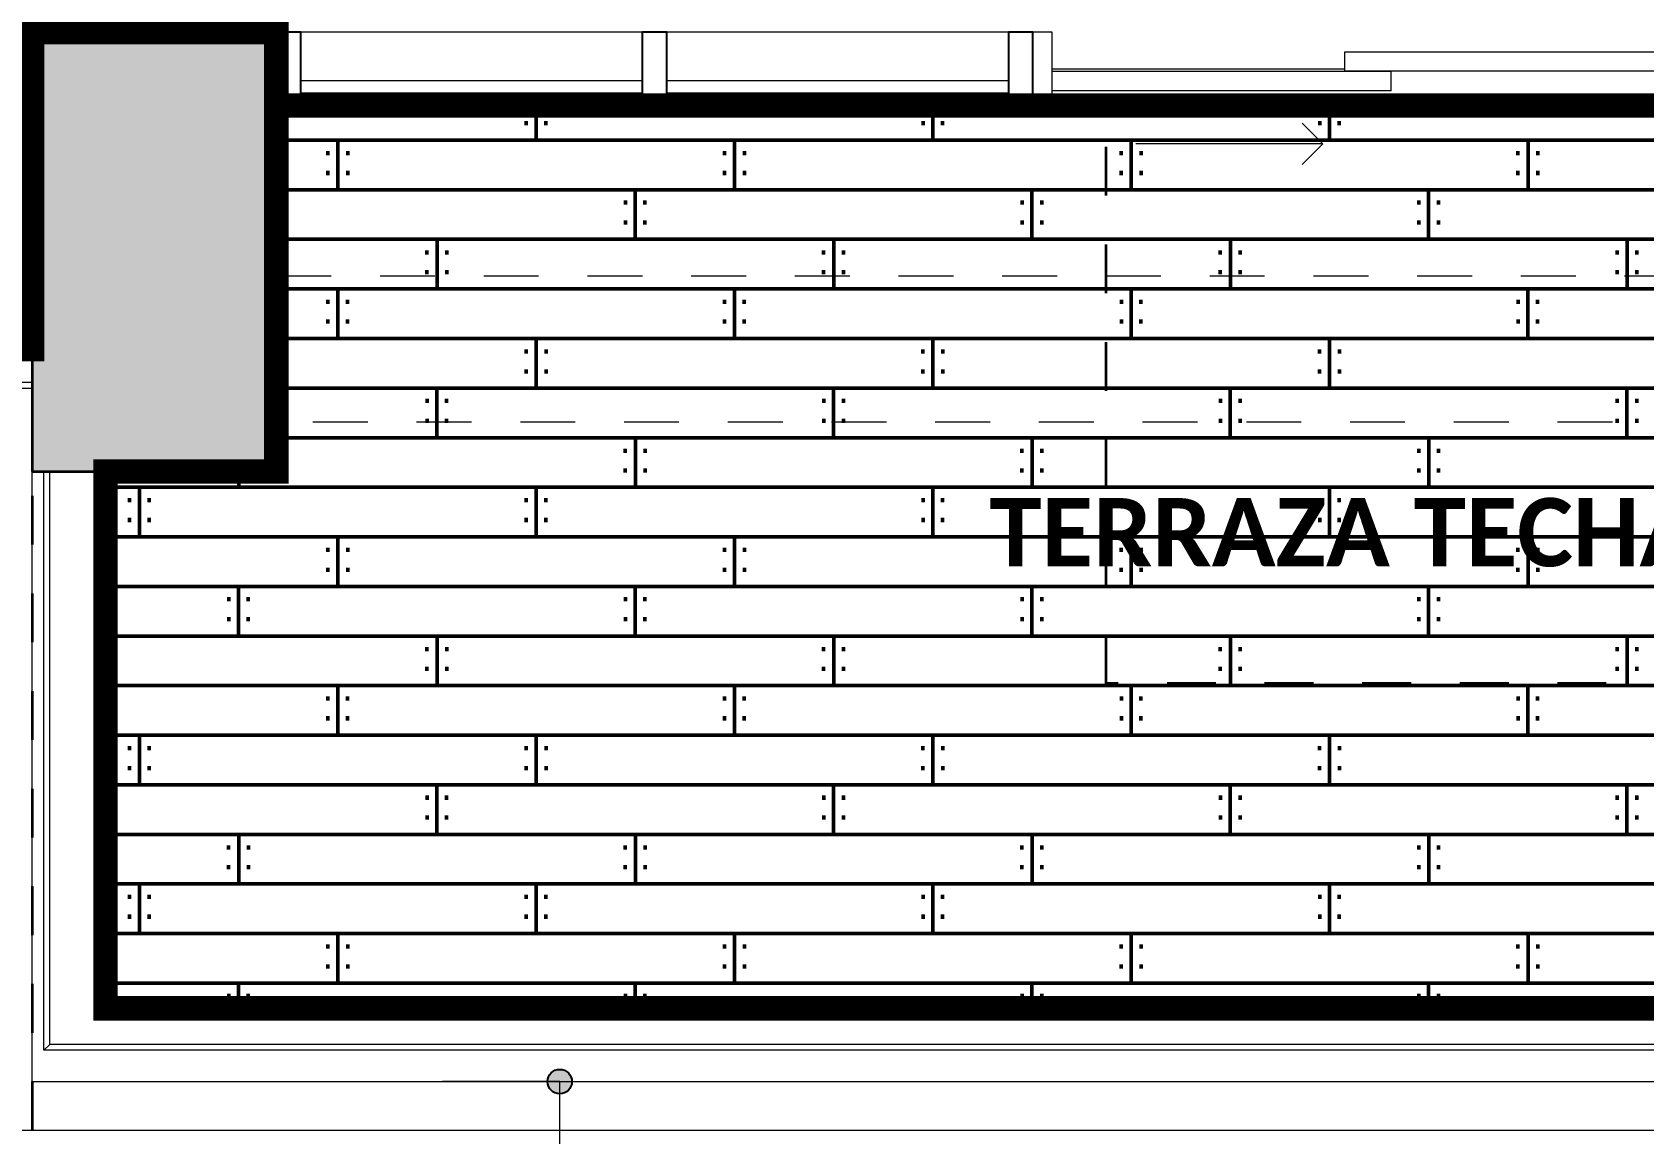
# Model space of a CAD drawing. Header units: metres. Extents: x -144 to 1000, y -717 to 29.
# Drawn here: x 828.958 to 832.26, y -569.476 to -567.219 of the extents above; entities that cross this region are included whole.
import ezdxf

# ---------------------------------------------------------------- set-up
doc = ezdxf.new("R2010")
doc.units = ezdxf.units.M
doc.linetypes.add('Basculante', pattern=[0.11625, 0.075, -0.04125])
doc.linetypes.add('basculante modificado', pattern=[0.18, 0.1125, -0.0675])
doc.layers.get('0').update_dxf_attribs({"color": 1})
doc.layers.add('00-MEDICION', color=30, linetype='Continuous')
for name, color, linetype, lineweight in [('A-ANNO-DIMS', 1, 'Continuous', 9), ('A-DETL', 1, 'Continuous', 9), ('A-DOOR', 1, 'Continuous', 9), ('A-DOOR-FRAM', 1, 'Continuous', 9), ('A-FLOR', 2, 'Continuous', 9), ('A-FLOR-HRAL', 1, 'Continuous', 9), ('A-FLOR-PATT', 8, 'Continuous', 50), ('A-GLAZ-CURT', 1, 'Continuous', 9), ('A-GLAZ-CWMG', 1, 'Continuous', 9), ('A-WALL', 4, 'Continuous', 9), ('G-ANNO-TEXT', 2, 'Continuous', 9), ('S-COLS', 7, 'Continuous', 9)]:
    doc.layers.add(name, color=color, linetype=linetype, lineweight=lineweight)
doc.styles.add('Calibri_B', font='calibrib.ttf', dxfattribs={"height": 0.165})

# ---------------------------------------------------------------- blocks, each defined once
blk = doc.blocks.new('H')
at = {"layer": 'S-COLS', "true_color": 0x5c5c5c}
h = blk.add_hatch(color=251, dxfattribs=at)
h.paths.add_polyline_path([(850.9115, -509.2755), (851.4115, -509.2755), (851.4115, -508.3755), (850.9115, -508.3755), (850.9115, -508.8647)])
h.paths.add_polyline_path([(833.1867, -509.2755), (833.6117, -509.2755), (833.6117, -508.3755), (833.1117, -508.3755), (833.1117, -509.2755), (833.1239, -509.2755)])
h.paths.add_polyline_path([(841.3117, -509.2754), (841.3117, -508.3754), (840.8117, -508.3754), (840.8117, -509.2754)])
h.paths.add_polyline_path([(847.6117, -501.5754), (847.6118, -501.5754), (847.6115, -498.4254), (847.1118, -498.4255), (847.1118, -501.5754), (847.4617, -501.5754)])
h.paths.add_polyline_path([(833.4615, -501.5754), (833.6116, -501.5754), (833.6116, -500.8755), (833.1116, -500.8755), (833.1116, -501.5754), (833.4596, -501.5754)])
h.paths.add_polyline_path([(839.0113, -501.5754), (839.0117, -501.5752), (839.0113, -501.0755), (837.3115, -501.0755), (837.3115, -498.9255), (839.0118, -498.9255), (839.0113, -498.4255), (837.0115, -498.4256), (837.0116, -501.5754), (838.8616, -501.5754)])
h.paths.add_polyline_path([(840.8117, -501.5754), (841.3117, -501.5754), (841.3117, -500.6754), (840.8117, -500.6754), (840.8117, -501.4679)])
h.paths.add_polyline_path([(851.0118, -501.5754), (851.4118, -501.5754), (851.4118, -500.8755), (851.0118, -500.8755), (851.0118, -501.4679)])
h.paths.add_polyline_path([(841.1617, -499.3255), (841.3118, -499.3255), (841.3118, -498.4255), (840.8118, -498.4255), (840.8118, -499.3255), (841.0117, -499.3255)])
h.paths.add_polyline_path([(833.1115, -499.1255), (833.6115, -499.1255), (833.6115, -498.4244), (833.1115, -498.4255), (833.1115, -498.636)])
h.paths.add_polyline_path([(851.2874, -499.1255), (851.4118, -499.1255), (851.4118, -498.4244), (851.0118, -498.4255), (851.0118, -499.1255), (851.2617, -499.1255)])
h.paths.add_polyline_path([(841.0117, -490.4255), (841.3117, -490.4255), (841.3117, -489.5255), (840.8117, -489.5255), (840.8117, -490.4255)])
h.paths.add_polyline_path([(851.4117, -490.4255), (851.4117, -489.5255), (850.9117, -489.5255), (850.9117, -490.4255), (851.3467, -490.4255)])
h.paths.add_polyline_path([(833.3117, -489.8255), (834.2117, -489.8255), (834.2117, -489.3255), (833.3117, -489.3255), (833.3117, -489.7155)])
at = {"layer": 'A-DETL', "color": 7, "linetype": 'Basculante', "lineweight": 35}
for p, q in [((833.1117, -508.5254), (833.1117, -511.9102)), ((835.3117, -509.7102), (835.3117, -508.5254)), ((849.5367, -509.7102), (835.3117, -509.7102))]:
    blk.add_line(p, q, dxfattribs=at)
at = {"layer": 'A-DETL', "color": 7, "linetype": 'basculante modificado'}
for p, q in [((833.6117, -508.8744), (840.8117, -508.8744)), ((840.8117, -509.1744), (833.6117, -509.1744))]:
    blk.add_line(p, q, dxfattribs=at)
at = {"layer": 'A-DETL', "color": 253, "true_color": 0xb6b6b6}
blk.add_line((834.4605, -510.5254), (834.5005, -510.5254), dxfattribs=at)
at = {"layer": 'A-DOOR'}
for q in [(835.7135, -508.5617), (835.3726, -508.6041), (835.7135, -508.6465)]:
    blk.add_line((835.756, -508.6041), q, dxfattribs=at)
at = {"layer": 'A-DOOR-FRAM'}
for p, q in [((835.2016, -508.3754), (835.1616, -508.3754)), ((835.2016, -508.4554), (835.2016, -508.3754)), ((835.2016, -508.5254), (835.2016, -508.4954)), ((835.1616, -508.5254), (835.2016, -508.5254))]:
    blk.add_line(p, q, dxfattribs=at)
at = {"layer": 'A-DOOR-FRAM', "lineweight": 5}
for p, q in [((835.8007, -508.4154), (836.4949, -508.4154)), ((835.8007, -508.4554), (835.8007, -508.4154)), ((835.2016, -508.4554), (835.8957, -508.4554)), ((835.2016, -508.4954), (835.2016, -508.4554)), ((836.4949, -508.4554), (835.8007, -508.4554)), ((835.8957, -508.4954), (835.8957, -508.4554)), ((835.8957, -508.4954), (835.2016, -508.4954))]:
    blk.add_line(p, q, dxfattribs=at)
at = {"layer": 'A-FLOR'}
for p, q in [((835.2016, -508.4504), (835.8007, -508.4504)), ((834.3616, -508.5254), (833.6617, -508.5254)), ((835.1116, -508.5254), (834.4116, -508.5254)), ((837.1216, -508.5254), (835.2016, -508.5254))]:
    blk.add_line(p, q, dxfattribs=at)
at = {"layer": 'A-FLOR-HRAL'}
for p, q in [((833.1117, -509.1054), (831.2456, -509.1054)), ((833.1117, -509.0934), (831.2576, -509.0934)), ((833.1357, -510.4614), (833.1357, -509.2755)), ((833.1477, -510.4494), (833.1477, -509.2755)), ((833.1357, -510.4614), (833.1477, -510.4494)), ((838.8116, -510.4614), (833.1357, -510.4614)), ((838.8116, -510.4494), (833.1477, -510.4494))]:
    blk.add_line(p, q, dxfattribs=at)
at = {"layer": 'A-FLOR-PATT', "color": 8, "true_color": 0x808080, "transparency": 33554559}
for p, q in [((833.1451, -504.5754), (833.1451, -508.3755)), ((833.2467, -504.5754), (833.2467, -508.3755)), ((834.1239, -508.5255), (834.1239, -508.5254)), ((834.1439, -508.5972), (834.1439, -508.5254)), ((834.1639, -508.5255), (834.1639, -508.5254)), ((834.9367, -508.5255), (834.9367, -508.5254)), ((834.9567, -508.5972), (834.9567, -508.5254)), ((834.9767, -508.5255), (834.9767, -508.5254)), ((835.7495, -508.5255), (835.7495, -508.5254)), ((835.7695, -508.5972), (835.7695, -508.5254)), ((835.7895, -508.5255), (835.7895, -508.5254)), ((834.1239, -508.5662), (834.1239, -508.5578)), ((834.1639, -508.5662), (834.1639, -508.5578)), ((834.9367, -508.5662), (834.9367, -508.5578)), ((834.9767, -508.5662), (834.9767, -508.5578)), ((835.7495, -508.5662), (835.7495, -508.5578)), ((835.7895, -508.5662), (835.7895, -508.5578)), ((833.6117, -508.5966), (838.8616, -508.5966)), ((833.7171, -508.6275), (833.7171, -508.6192)), ((833.7379, -508.6982), (833.7379, -508.5966)), ((833.7579, -508.6275), (833.7579, -508.6192)), ((834.5299, -508.6275), (834.5299, -508.6192)), ((834.5507, -508.6982), (834.5507, -508.5966)), ((834.5707, -508.6275), (834.5707, -508.6192)), ((835.3427, -508.6275), (835.3427, -508.6192)), ((835.3635, -508.6982), (835.3635, -508.5966)), ((835.3835, -508.6275), (835.3835, -508.6192)), ((836.1555, -508.6275), (836.1555, -508.6192)), ((836.1763, -508.6982), (836.1763, -508.5966)), ((836.1963, -508.6275), (836.1963, -508.6192)), ((833.7171, -508.6682), (833.7171, -508.6598)), ((833.7579, -508.6682), (833.7579, -508.6598)), ((834.5299, -508.6682), (834.5299, -508.6598)), ((834.5707, -508.6682), (834.5707, -508.6598)), ((835.3427, -508.6682), (835.3427, -508.6598)), ((835.3835, -508.6682), (835.3835, -508.6598)), ((836.1555, -508.6682), (836.1555, -508.6598)), ((836.1963, -508.6682), (836.1963, -508.6598)), ((833.6117, -508.6982), (838.8616, -508.6982)), ((834.3271, -508.7287), (834.3271, -508.7204)), ((834.3471, -508.8004), (834.3471, -508.6988)), ((834.3671, -508.7287), (834.3671, -508.7204)), ((835.1399, -508.7287), (835.1399, -508.7204)), ((835.1599, -508.8004), (835.1599, -508.6988)), ((835.1799, -508.7287), (835.1799, -508.7204)), ((835.9527, -508.7287), (835.9527, -508.7204)), ((835.9727, -508.8004), (835.9727, -508.6988)), ((835.9927, -508.7287), (835.9927, -508.7204)), ((834.3271, -508.7694), (834.3271, -508.761)), ((834.3671, -508.7694), (834.3671, -508.761)), ((835.1399, -508.7694), (835.1399, -508.761)), ((835.1799, -508.7694), (835.1799, -508.761)), ((835.9527, -508.7694), (835.9527, -508.761)), ((835.9927, -508.7694), (835.9927, -508.761)), ((833.6117, -508.7998), (838.8616, -508.7998)), ((833.9411, -508.9014), (833.9411, -508.7998)), ((834.7539, -508.9014), (834.7539, -508.7998)), ((835.5667, -508.9014), (835.5667, -508.7998)), ((836.3795, -508.9014), (836.3795, -508.7998)), ((833.9203, -508.8307), (833.9203, -508.8224)), ((833.9611, -508.8307), (833.9611, -508.8224)), ((834.7331, -508.8307), (834.7331, -508.8224)), ((834.7739, -508.8307), (834.7739, -508.8224)), ((835.5459, -508.8307), (835.5459, -508.8224)), ((835.5867, -508.8307), (835.5867, -508.8224)), ((836.3587, -508.8307), (836.3587, -508.8224)), ((836.3995, -508.8307), (836.3995, -508.8224)), ((833.9203, -508.8714), (833.9203, -508.863)), ((833.9611, -508.8714), (833.9611, -508.863)), ((834.7331, -508.8714), (834.7331, -508.863)), ((834.7739, -508.8714), (834.7739, -508.863)), ((835.5459, -508.8714), (835.5459, -508.863)), ((835.5867, -508.8714), (835.5867, -508.863)), ((836.3587, -508.8714), (836.3587, -508.863)), ((836.3995, -508.8714), (836.3995, -508.863)), ((833.6117, -508.9014), (838.8616, -508.9014)), ((833.7375, -509.0036), (833.7375, -508.902)), ((834.5503, -509.0036), (834.5503, -508.902)), ((835.3631, -509.0036), (835.3631, -508.902)), ((836.1759, -509.0036), (836.1759, -508.902)), ((833.7175, -508.9319), (833.7175, -508.9236)), ((833.7575, -508.9319), (833.7575, -508.9236)), ((834.5303, -508.9319), (834.5303, -508.9236)), ((834.5703, -508.9319), (834.5703, -508.9236)), ((835.3431, -508.9319), (835.3431, -508.9236)), ((835.3831, -508.9319), (835.3831, -508.9236)), ((836.1559, -508.9319), (836.1559, -508.9236)), ((836.1959, -508.9319), (836.1959, -508.9236)), ((833.7175, -508.9726), (833.7175, -508.9642)), ((833.7575, -508.9726), (833.7575, -508.9642)), ((834.5303, -508.9726), (834.5303, -508.9642)), ((834.5703, -508.9726), (834.5703, -508.9642)), ((835.3431, -508.9726), (835.3431, -508.9642)), ((835.3831, -508.9726), (835.3831, -508.9642)), ((836.1559, -508.9726), (836.1559, -508.9642)), ((836.1959, -508.9726), (836.1959, -508.9642)), ((833.6117, -509.003), (838.8616, -509.003)), ((834.1443, -509.1046), (834.1443, -509.003)), ((834.9571, -509.1046), (834.9571, -509.003)), ((835.7699, -509.1046), (835.7699, -509.003)), ((834.1235, -509.0339), (834.1235, -509.0256)), ((834.1643, -509.0339), (834.1643, -509.0256)), ((834.9363, -509.0339), (834.9363, -509.0256)), ((834.9771, -509.0339), (834.9771, -509.0256)), ((835.7491, -509.0339), (835.7491, -509.0256)), ((835.7899, -509.0339), (835.7899, -509.0256)), ((834.1235, -509.0746), (834.1235, -509.0662)), ((834.1643, -509.0746), (834.1643, -509.0662)), ((834.9363, -509.0746), (834.9363, -509.0662)), ((834.9771, -509.0746), (834.9771, -509.0662)), ((835.7491, -509.0746), (835.7491, -509.0662)), ((835.7899, -509.0746), (835.7899, -509.0662)), ((833.6117, -509.1046), (838.8616, -509.1046)), ((833.9407, -509.2068), (833.9407, -509.1052)), ((834.7535, -509.2068), (834.7535, -509.1052)), ((835.5663, -509.2068), (835.5663, -509.1052)), ((836.3791, -509.2068), (836.3791, -509.1052)), ((833.9207, -509.1351), (833.9207, -509.1268)), ((833.9607, -509.1351), (833.9607, -509.1268)), ((834.7335, -509.1351), (834.7335, -509.1268)), ((834.7735, -509.1351), (834.7735, -509.1268)), ((835.5463, -509.1351), (835.5463, -509.1268)), ((835.5863, -509.1351), (835.5863, -509.1268)), ((836.3591, -509.1351), (836.3591, -509.1268)), ((836.3991, -509.1351), (836.3991, -509.1268)), ((833.9207, -509.1758), (833.9207, -509.1674)), ((833.9607, -509.1758), (833.9607, -509.1674)), ((834.7335, -509.1758), (834.7335, -509.1674)), ((834.7735, -509.1758), (834.7735, -509.1674)), ((835.5463, -509.1758), (835.5463, -509.1674)), ((835.5863, -509.1758), (835.5863, -509.1674)), ((836.3591, -509.1758), (836.3591, -509.1674)), ((836.3991, -509.1758), (836.3991, -509.1674)), ((833.6117, -509.2062), (838.8116, -509.2062)), ((834.3475, -509.3078), (834.3475, -509.2062)), ((835.1603, -509.3078), (835.1603, -509.2062)), ((835.9731, -509.3078), (835.9731, -509.2062)), ((834.3267, -509.2371), (834.3267, -509.2288)), ((834.3675, -509.2371), (834.3675, -509.2288)), ((835.1395, -509.2371), (835.1395, -509.2288)), ((835.1803, -509.2371), (835.1803, -509.2288)), ((835.9523, -509.2371), (835.9523, -509.2288)), ((835.9931, -509.2371), (835.9931, -509.2288)), ((833.5139, -509.2778), (833.5139, -509.2755)), ((833.5347, -509.3078), (833.5347, -509.2755)), ((833.5547, -509.2778), (833.5547, -509.2755)), ((834.3267, -509.2778), (834.3267, -509.2694)), ((834.3675, -509.2778), (834.3675, -509.2694)), ((835.1395, -509.2778), (835.1395, -509.2694)), ((835.1803, -509.2778), (835.1803, -509.2694)), ((835.9523, -509.2778), (835.9523, -509.2694)), ((835.9931, -509.2778), (835.9931, -509.2694)), ((833.2617, -509.3078), (838.8116, -509.3078)), ((833.3311, -509.41), (833.3311, -509.3084)), ((834.1439, -509.41), (834.1439, -509.3084)), ((834.9567, -509.41), (834.9567, -509.3084)), ((835.7695, -509.41), (835.7695, -509.3084)), ((833.3111, -509.3383), (833.3111, -509.33)), ((833.3511, -509.3383), (833.3511, -509.33)), ((834.1239, -509.3383), (834.1239, -509.33)), ((834.1639, -509.3383), (834.1639, -509.33)), ((834.9367, -509.3383), (834.9367, -509.33)), ((834.9767, -509.3383), (834.9767, -509.33)), ((835.7495, -509.3383), (835.7495, -509.33)), ((835.7895, -509.3383), (835.7895, -509.33)), ((833.3111, -509.379), (833.3111, -509.3706)), ((833.3511, -509.379), (833.3511, -509.3706)), ((834.1239, -509.379), (834.1239, -509.3706)), ((834.1639, -509.379), (834.1639, -509.3706)), ((834.9367, -509.379), (834.9367, -509.3706)), ((834.9767, -509.379), (834.9767, -509.3706)), ((835.7495, -509.379), (835.7495, -509.3706)), ((835.7895, -509.379), (835.7895, -509.3706)), ((833.2617, -509.4094), (838.8116, -509.4094)), ((833.7379, -509.511), (833.7379, -509.4094)), ((834.5507, -509.511), (834.5507, -509.4094)), ((835.3635, -509.511), (835.3635, -509.4094)), ((836.1763, -509.511), (836.1763, -509.4094)), ((833.7171, -509.4403), (833.7171, -509.432)), ((833.7579, -509.4403), (833.7579, -509.432)), ((834.5299, -509.4403), (834.5299, -509.432)), ((834.5707, -509.4403), (834.5707, -509.432)), ((835.3427, -509.4403), (835.3427, -509.432)), ((835.3835, -509.4403), (835.3835, -509.432)), ((836.1555, -509.4403), (836.1555, -509.432)), ((836.1963, -509.4403), (836.1963, -509.432)), ((833.7171, -509.481), (833.7171, -509.4726)), ((833.7579, -509.481), (833.7579, -509.4726)), ((834.5299, -509.481), (834.5299, -509.4726)), ((834.5707, -509.481), (834.5707, -509.4726)), ((835.3427, -509.481), (835.3427, -509.4726)), ((835.3835, -509.481), (835.3835, -509.4726)), ((836.1555, -509.481), (836.1555, -509.4726)), ((836.1963, -509.481), (836.1963, -509.4726)), ((833.2617, -509.511), (838.8116, -509.511)), ((833.5343, -509.6132), (833.5343, -509.5116)), ((834.3471, -509.6132), (834.3471, -509.5116)), ((835.1599, -509.6132), (835.1599, -509.5116)), ((835.9727, -509.6132), (835.9727, -509.5116)), ((833.5143, -509.5415), (833.5143, -509.5332)), ((833.5543, -509.5415), (833.5543, -509.5332)), ((834.3271, -509.5415), (834.3271, -509.5332)), ((834.3671, -509.5415), (834.3671, -509.5332)), ((835.1399, -509.5415), (835.1399, -509.5332)), ((835.1799, -509.5415), (835.1799, -509.5332)), ((835.9527, -509.5415), (835.9527, -509.5332)), ((835.9927, -509.5415), (835.9927, -509.5332)), ((833.5143, -509.5822), (833.5143, -509.5738)), ((833.5543, -509.5822), (833.5543, -509.5738)), ((834.3271, -509.5822), (834.3271, -509.5738)), ((834.3671, -509.5822), (834.3671, -509.5738)), ((835.1399, -509.5822), (835.1399, -509.5738)), ((835.1799, -509.5822), (835.1799, -509.5738)), ((835.9527, -509.5822), (835.9527, -509.5738)), ((835.9927, -509.5822), (835.9927, -509.5738)), ((833.2617, -509.6126), (838.8116, -509.6126)), ((833.9411, -509.7142), (833.9411, -509.6126)), ((834.7539, -509.7142), (834.7539, -509.6126)), ((835.5667, -509.7142), (835.5667, -509.6126)), ((836.3795, -509.7142), (836.3795, -509.6126)), ((833.9203, -509.6435), (833.9203, -509.6352)), ((833.9611, -509.6435), (833.9611, -509.6352)), ((834.7331, -509.6435), (834.7331, -509.6352)), ((834.7739, -509.6435), (834.7739, -509.6352)), ((835.5459, -509.6435), (835.5459, -509.6352)), ((835.5867, -509.6435), (835.5867, -509.6352)), ((836.3587, -509.6435), (836.3587, -509.6352)), ((836.3995, -509.6435), (836.3995, -509.6352)), ((833.9203, -509.6842), (833.9203, -509.6758)), ((833.9611, -509.6842), (833.9611, -509.6758)), ((834.7331, -509.6842), (834.7331, -509.6758)), ((834.7739, -509.6842), (834.7739, -509.6758)), ((835.5459, -509.6842), (835.5459, -509.6758)), ((835.5867, -509.6842), (835.5867, -509.6758)), ((836.3587, -509.6842), (836.3587, -509.6758)), ((836.3995, -509.6842), (836.3995, -509.6758)), ((833.2617, -509.7142), (838.8116, -509.7142)), ((833.7175, -509.7447), (833.7175, -509.7364)), ((833.7375, -509.8164), (833.7375, -509.7148)), ((833.7575, -509.7447), (833.7575, -509.7364)), ((834.5303, -509.7447), (834.5303, -509.7364)), ((834.5503, -509.8164), (834.5503, -509.7148)), ((834.5703, -509.7447), (834.5703, -509.7364)), ((835.3431, -509.7447), (835.3431, -509.7364)), ((835.3631, -509.8164), (835.3631, -509.7148)), ((835.3831, -509.7447), (835.3831, -509.7364)), ((836.1559, -509.7447), (836.1559, -509.7364)), ((836.1759, -509.8164), (836.1759, -509.7148)), ((836.1959, -509.7447), (836.1959, -509.7364)), ((833.7175, -509.7854), (833.7175, -509.777)), ((833.7575, -509.7854), (833.7575, -509.777)), ((834.5303, -509.7854), (834.5303, -509.777)), ((834.5703, -509.7854), (834.5703, -509.777)), ((835.3431, -509.7854), (835.3431, -509.777)), ((835.3831, -509.7854), (835.3831, -509.777)), ((836.1559, -509.7854), (836.1559, -509.777)), ((836.1959, -509.7854), (836.1959, -509.777)), ((833.2617, -509.8158), (838.8116, -509.8158)), ((833.3107, -509.8467), (833.3107, -509.8384)), ((833.3315, -509.9174), (833.3315, -509.8158)), ((833.3515, -509.8467), (833.3515, -509.8384)), ((834.1235, -509.8467), (834.1235, -509.8384)), ((834.1443, -509.9174), (834.1443, -509.8158)), ((834.1643, -509.8467), (834.1643, -509.8384)), ((834.9363, -509.8467), (834.9363, -509.8384)), ((834.9571, -509.9174), (834.9571, -509.8158)), ((834.9771, -509.8467), (834.9771, -509.8384)), ((835.7491, -509.8467), (835.7491, -509.8384)), ((835.7699, -509.9174), (835.7699, -509.8158)), ((835.7899, -509.8467), (835.7899, -509.8384)), ((833.3107, -509.8874), (833.3107, -509.879)), ((833.3515, -509.8874), (833.3515, -509.879)), ((834.1235, -509.8874), (834.1235, -509.879)), ((834.1643, -509.8874), (834.1643, -509.879)), ((834.9363, -509.8874), (834.9363, -509.879)), ((834.9771, -509.8874), (834.9771, -509.879)), ((835.7491, -509.8874), (835.7491, -509.879)), ((835.7899, -509.8874), (835.7899, -509.879)), ((833.2617, -509.9174), (838.8116, -509.9174)), ((833.9207, -509.9479), (833.9207, -509.9396)), ((833.9407, -510.0196), (833.9407, -509.918)), ((833.9607, -509.9479), (833.9607, -509.9396)), ((834.7335, -509.9479), (834.7335, -509.9396)), ((834.7535, -510.0196), (834.7535, -509.918)), ((834.7735, -509.9479), (834.7735, -509.9396)), ((835.5463, -509.9479), (835.5463, -509.9396)), ((835.5663, -510.0196), (835.5663, -509.918)), ((835.5863, -509.9479), (835.5863, -509.9396)), ((836.3591, -509.9479), (836.3591, -509.9396)), ((836.3791, -510.0196), (836.3791, -509.918)), ((836.3991, -509.9479), (836.3991, -509.9396)), ((833.9207, -509.9886), (833.9207, -509.9802)), ((833.9607, -509.9886), (833.9607, -509.9802)), ((834.7335, -509.9886), (834.7335, -509.9802)), ((834.7735, -509.9886), (834.7735, -509.9802)), ((835.5463, -509.9886), (835.5463, -509.9802)), ((835.5863, -509.9886), (835.5863, -509.9802)), ((836.3591, -509.9886), (836.3591, -509.9802)), ((836.3991, -509.9886), (836.3991, -509.9802)), ((833.2617, -510.019), (838.8116, -510.019)), ((833.5139, -510.0499), (833.5139, -510.0416)), ((833.5347, -510.1206), (833.5347, -510.019)), ((833.5547, -510.0499), (833.5547, -510.0416)), ((834.3267, -510.0499), (834.3267, -510.0416)), ((834.3475, -510.1206), (834.3475, -510.019)), ((834.3675, -510.0499), (834.3675, -510.0416)), ((835.1395, -510.0499), (835.1395, -510.0416)), ((835.1603, -510.1206), (835.1603, -510.019)), ((835.1803, -510.0499), (835.1803, -510.0416)), ((835.9523, -510.0499), (835.9523, -510.0416)), ((835.9731, -510.1206), (835.9731, -510.019)), ((835.9931, -510.0499), (835.9931, -510.0416)), ((833.5139, -510.0906), (833.5139, -510.0822)), ((833.5547, -510.0906), (833.5547, -510.0822)), ((834.3267, -510.0906), (834.3267, -510.0822)), ((834.3675, -510.0906), (834.3675, -510.0822)), ((835.1395, -510.0906), (835.1395, -510.0822)), ((835.1803, -510.0906), (835.1803, -510.0822)), ((835.9523, -510.0906), (835.9523, -510.0822)), ((835.9931, -510.0906), (835.9931, -510.0822)), ((833.2617, -510.1206), (838.8116, -510.1206)), ((833.3311, -510.2228), (833.3311, -510.1212)), ((834.1439, -510.2228), (834.1439, -510.1212)), ((834.9567, -510.2228), (834.9567, -510.1212)), ((835.7695, -510.2228), (835.7695, -510.1212)), ((833.3111, -510.1511), (833.3111, -510.1428)), ((833.3511, -510.1511), (833.3511, -510.1428)), ((834.1239, -510.1511), (834.1239, -510.1428)), ((834.1639, -510.1511), (834.1639, -510.1428)), ((834.9367, -510.1511), (834.9367, -510.1428)), ((834.9767, -510.1511), (834.9767, -510.1428)), ((835.7495, -510.1511), (835.7495, -510.1428)), ((835.7895, -510.1511), (835.7895, -510.1428)), ((833.3111, -510.1918), (833.3111, -510.1834)), ((833.3511, -510.1918), (833.3511, -510.1834)), ((834.1239, -510.1918), (834.1239, -510.1834)), ((834.1639, -510.1918), (834.1639, -510.1834)), ((834.9367, -510.1918), (834.9367, -510.1834)), ((834.9767, -510.1918), (834.9767, -510.1834)), ((835.7495, -510.1918), (835.7495, -510.1834)), ((835.7895, -510.1918), (835.7895, -510.1834)), ((833.2617, -510.2222), (838.8116, -510.2222)), ((833.7379, -510.3238), (833.7379, -510.2222)), ((834.5507, -510.3238), (834.5507, -510.2222)), ((835.3635, -510.3238), (835.3635, -510.2222)), ((836.1763, -510.3238), (836.1763, -510.2222)), ((833.7171, -510.2531), (833.7171, -510.2448)), ((833.7579, -510.2531), (833.7579, -510.2448)), ((834.5299, -510.2531), (834.5299, -510.2448)), ((834.5707, -510.2531), (834.5707, -510.2448)), ((835.3427, -510.2531), (835.3427, -510.2448)), ((835.3835, -510.2531), (835.3835, -510.2448)), ((836.1555, -510.2531), (836.1555, -510.2448)), ((836.1963, -510.2531), (836.1963, -510.2448)), ((833.7171, -510.2938), (833.7171, -510.2854)), ((833.7579, -510.2938), (833.7579, -510.2854)), ((834.5299, -510.2938), (834.5299, -510.2854)), ((834.5707, -510.2938), (834.5707, -510.2854)), ((835.3427, -510.2938), (835.3427, -510.2854)), ((835.3835, -510.2938), (835.3835, -510.2854)), ((836.1555, -510.2938), (836.1555, -510.2854)), ((836.1963, -510.2938), (836.1963, -510.2854)), ((833.2617, -510.3238), (838.8116, -510.3238)), ((833.5343, -510.3754), (833.5343, -510.3244)), ((834.3471, -510.3754), (834.3471, -510.3244)), ((835.1599, -510.3754), (835.1599, -510.3244)), ((835.9727, -510.3754), (835.9727, -510.3244)), ((833.5143, -510.3543), (833.5143, -510.346)), ((833.5543, -510.3543), (833.5543, -510.346)), ((834.3271, -510.3543), (834.3271, -510.346)), ((834.3671, -510.3543), (834.3671, -510.346)), ((835.1399, -510.3543), (835.1399, -510.346)), ((835.1799, -510.3543), (835.1799, -510.346)), ((835.9527, -510.3543), (835.9527, -510.346)), ((835.9927, -510.3543), (835.9927, -510.346))]:
    blk.add_line(p, q, dxfattribs=at)
at = {"layer": 'A-GLAZ-CURT', "lineweight": 15}
for p, q in [((834.3616, -508.4749), (833.6617, -508.4749)), ((833.6617, -508.4749), (833.6617, -508.4999)), ((834.3616, -508.4999), (834.3616, -508.4749)), ((835.1116, -508.4749), (834.4116, -508.4749)), ((834.4116, -508.4749), (834.4116, -508.4999)), ((835.1116, -508.4999), (835.1116, -508.4749)), ((833.6617, -508.4999), (834.3616, -508.4999)), ((834.4116, -508.4999), (835.1116, -508.4999))]:
    blk.add_line(p, q, dxfattribs=at)
at = {"layer": 'A-GLAZ-CWMG', "lineweight": 25}
for p, q in [((833.3115, -508.3255), (833.3115, -508.3755)), ((833.4615, -508.3755), (833.4615, -508.3255)), ((833.3115, -508.3755), (833.4615, -508.3755)), ((833.6617, -508.3754), (833.6117, -508.3754)), ((833.6117, -508.3754), (833.6117, -508.5254)), ((833.6617, -508.5254), (833.6617, -508.3754)), ((833.6117, -508.5254), (833.6617, -508.5254))]:
    blk.add_line(p, q, dxfattribs=at)
at = {"layer": 'A-GLAZ-CWMG'}
for p, q in [((834.3616, -508.3754), (833.6617, -508.3754)), ((835.1116, -508.3754), (834.4116, -508.3754)), ((834.3616, -508.5254), (833.6617, -508.5254)), ((835.1116, -508.5254), (834.4116, -508.5254))]:
    blk.add_line(p, q, dxfattribs=at)
at = {"layer": 'A-GLAZ-CWMG', "lineweight": 25, "extrusion": (0, 0, -1)}
for p, q in [((834.4116, -508.3754), (834.3616, -508.3754)), ((834.3616, -508.3754), (834.3616, -508.5254)), ((834.4116, -508.5254), (834.4116, -508.3754)), ((835.1616, -508.3754), (835.1116, -508.3754)), ((835.1116, -508.3754), (835.1116, -508.5254)), ((835.1616, -508.5254), (835.1616, -508.3754)), ((834.3616, -508.5254), (834.4116, -508.5254)), ((835.1116, -508.5254), (835.1616, -508.5254))]:
    blk.add_line(p, q, dxfattribs=at)
at = {"layer": 'A-WALL'}
for p, q in [((833.1117, -509.0244), (833.0117, -509.0244)), ((833.1117, -510.5254), (833.1117, -509.2755)), ((833.2617, -509.2755), (833.2617, -510.3754)), ((833.2617, -510.3754), (838.8116, -510.3754)), ((833.1117, -510.5254), (838.8116, -510.5254)), ((833.0117, -510.6254), (838.8116, -510.6254))]:
    blk.add_line(p, q, dxfattribs=at)
at = {"layer": 'S-COLS', "lineweight": 35}
for p, q in [((833.6117, -508.3755), (833.1117, -508.3755)), ((833.1117, -508.3755), (833.1117, -509.2755)), ((833.6117, -509.2755), (833.6117, -508.3755)), ((833.1117, -509.2755), (833.6117, -509.2755))]:
    blk.add_line(p, q, dxfattribs=at)
at = {"layer": 'G-ANNO-TEXT', "style": 'Calibri_B'}
blk.add_text('TERRAZA TECHADA', height=0.14, dxfattribs=at).set_placement((835.073, -509.4699))
blk = doc.blocks.new('OOOO')
at = {"layer": 'A-ANNO-DIMS', "lineweight": 25, "true_color": 0x0000ff}
h = blk.add_hatch(color=5, dxfattribs=at)
edge = h.paths.add_edge_path()
edge.add_arc((597.3666, -512.8245), 0.025, 0, 360)
at = {"layer": 'A-ANNO-DIMS', "color": 5, "true_color": 0x0000ff}
for p, q in [((597.3666, -512.8245), (597.1266, -512.8245)), ((597.3666, -514.9831), (597.3666, -512.8245)), ((597.3666, -512.8245), (597.6066, -512.8245))]:
    blk.add_line(p, q, dxfattribs=at)
at = {"layer": 'A-ANNO-DIMS', "color": 5, "lineweight": 25, "true_color": 0x0000ff}
blk.add_circle((597.3666, -512.8245), 0.025, dxfattribs=at)
at = {"layer": 'A-DETL', "color": 253, "true_color": 0xb6b6b6}
blk.add_line((597.9093, -512.8245), (597.9493, -512.8245), dxfattribs=at)

msp = doc.modelspace()

# ---------------------------------------------------------------- linework, layer by layer
at = {"layer": '00-MEDICION', "color": 1, "const_width": 0.05}
for points in [[(827.1577, -563.419), (827.1577, -567.868), (828.9578, -567.868), (828.9578, -567.219), (829.1576, -567.219), (829.1574, -563.419), (827.1577, -563.419)], [(834.6577, -569.2189), (834.6577, -568.018), (834.7077, -568.018), (834.7077, -567.369), (829.4578, -567.369), (829.4578, -568.119), (829.1078, -568.119), (829.1078, -569.2189), (834.6577, -569.2189)]]:
    msp.add_lwpolyline(points, dxfattribs=at)
at = {"layer": '00-MEDICION', "const_width": 0.05}
msp.add_lwpolyline([(829.1876, -563.419), (829.1876, -567.219), (829.4578, -567.219), (829.4578, -567.369), (834.7077, -567.369), (834.7077, -564.069)], dxfattribs=at)

# ---------------------------------------------------------------- block references
at = {"color": 3}
for name, p in [('H', (-4.1539, -58.8435)), ('OOOO', (232.6719, -56.5445))]:
    msp.add_blockref(name, p, dxfattribs=at)

doc.saveas('drawing.dxf')
